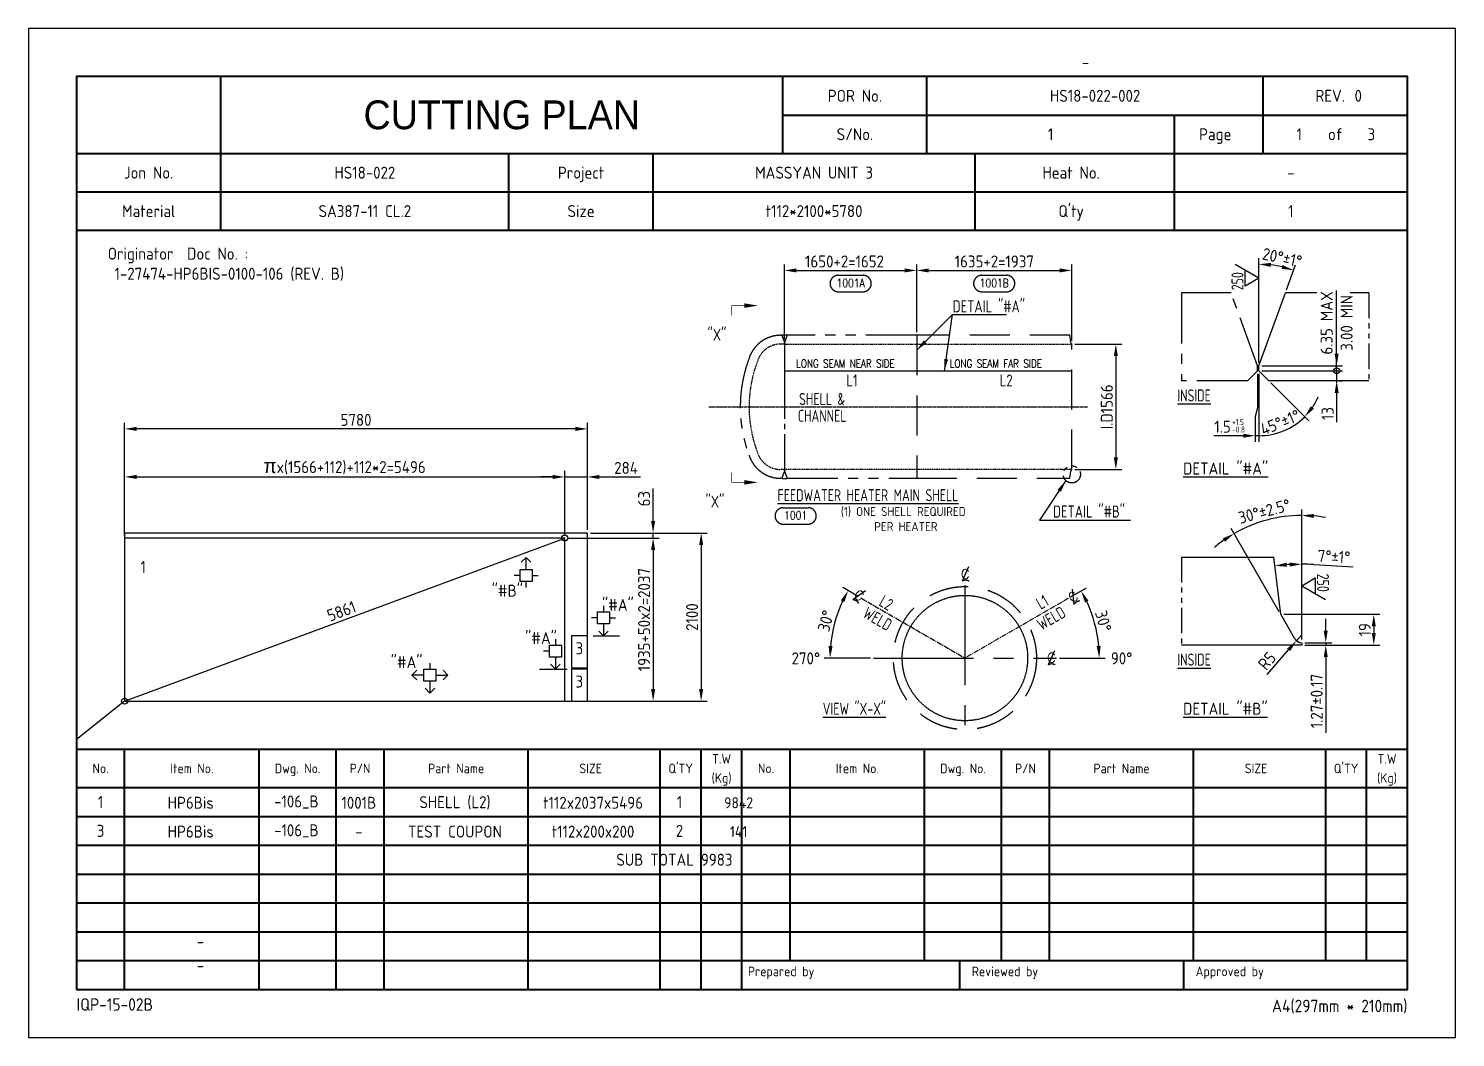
# Model space of a CAD drawing. Header units: millimetres. Extents: x -47360 to 661737, y -45870 to 354580.
# Drawn here: x 0 to 17820, y 20000 to 32600 of the extents above; entities that cross this region are included whole.
import ezdxf
from ezdxf.enums import TextEntityAlignment as Align

# ---------------------------------------------------------------- set-up
doc = ezdxf.new("R2010")
doc.units = ezdxf.units.MM
doc.header["$LTSCALE"] = 10
for name, pattern in [('CENTER', [2, 1.25, -0.25, 0.25, -0.25]), ('CONT', [1, 1, 0]), ('DASHED', [0.75, 0.5, -0.25]), ('PHANTOM', [63.5, 31.75, -6.35, 6.35, -6.35, 6.35, -6.35])]:
    doc.linetypes.add(name, pattern=pattern)
for name, color, linetype in [('01_1  112x5495.59247272367x2037', 7, 'Continuous'), ('03_4  112x400x200', 7, 'Continuous'), ('11', 2, 'Continuous'), ('12', 1, 'CENTER'), ('13', 4, 'PHANTOM'), ('14', 3, 'DASHED'), ('15', 7, 'Continuous'), ('GEN-ANN', 7, 'CONT'), ('GEN-TXT', 7, 'CONT'), ('N01_1  112x5780x2100', 3, 'Continuous'), ('T', 2, 'Continuous')]:
    doc.layers.add(name, color=color, linetype=linetype)
doc.layers.add('PAGE', color=9, linetype='Continuous', plot=False)
doc.layers.add('TITLE', color=15, linetype='Continuous', lineweight=40)
doc.styles.add('FRACTION', font='romans.shx', dxfattribs={"bigfont": 'FRACTION.shx'})
doc.styles.add('SIMPLEX', font='romans.shx', dxfattribs={"width": 0.8})
doc.styles.get("Standard").update_dxf_attribs({"font": 'isocp2.shx', "bigfont": 'whgtxt.shx'})
doc.dimstyles.new('ISO-25', dxfattribs={"dimscale": 60, "dimtxt": 2.5, "dimasz": 2.5, "dimexe": 1.25, "dimexo": 0.625, "dimtad": 1, "dimdec": 0, "dimdsep": 46, "dimtxsty": 'Standard', "dimcen": 2.5, "dimclrt": 2, "dimadec": 0, "dimazin": 0, "dimtfac": 1, "dimtdec": 0, "dimtmove": 0, "dimatfit": 3, "dimfxl": 1, "dimarcsym": 0})

# ---------------------------------------------------------------- blocks, each defined once
blk = doc.blocks.new('CP00')
at = {"layer": 'PAGE'}
blk.add_line((20, 70), (10, 62), dxfattribs=at)
blk.add_lwpolyline([(0, 0), (297, 0), (297, 210), (0, 210)], close=True, dxfattribs=at)
at = {"layer": 'TITLE'}
for p, q in [((40, 184), (40, 200)), ((157, 184), (157, 200)), ((10, 184), (287, 184)), ((10, 168), (287, 168)), ((10, 60), (287, 60)), ((148.5, 16), (287, 16))]:
    blk.add_line(p, q, dxfattribs=at)
at = {"layer": 'TITLE', "color": 8}
for p, q in [((187, 184), (187, 200)), ((257, 184), (257, 192)), ((40, 168), (40, 184)), ((130, 168), (130, 184)), ((238.5, 168), (238.5, 184)), ((10, 176), (287, 176)), ((20, 10), (20, 60)), ((48, 10), (48, 60)), ((64, 10), (64, 60)), ((74, 10), (74, 60)), ((104, 10), (104, 60)), ((131.5, 10), (131.5, 60)), ((140, 10), (140, 60)), ((158.5, 16), (158.5, 60)), ((186.5, 16), (186.5, 60)), ((202.5, 16), (202.5, 60)), ((212.5, 16), (212.5, 60)), ((242.5, 16), (242.5, 60)), ((270, 16), (270, 60)), ((278.5, 16), (278.5, 60)), ((10, 52), (287, 52)), ((10, 46), (287, 46)), ((10, 40), (287, 40)), ((10, 34), (287, 34)), ((10, 28), (287, 28)), ((10, 22), (287, 22)), ((10, 16), (148.5, 16)), ((193.8, 16), (193.8, 10)), ((240.4, 16), (240.4, 10))]:
    blk.add_line(p, q, dxfattribs=at)
at = {"layer": 'TITLE', "color": 9}
for p, q in [((257, 192), (257, 200)), ((157, 192), (287, 192)), ((238.5, 184), (238.5, 192)), ((100, 168), (100, 184)), ((197, 168), (197, 184)), ((148.5, 10), (148.5, 60))]:
    blk.add_line(p, q, dxfattribs=at)
at = {"layer": 'TITLE', "color": 15}
blk.add_lwpolyline([(10, 10), (287, 10), (287, 200), (10, 200)], close=True, dxfattribs=at)
at = {"layer": 'PAGE', "color": 2}
blk.add_attdef('ATT_NESTINGPLANNO', text='', height=2.5, dxfattribs=at).set_placement((220, 203), align=Align.MIDDLE_CENTER)
for tag, p in [('ATT_OWNERITEMNO', (35, 7.09)), ('ATT_PARTNAME', (35, 2.09))]:
    blk.add_attdef(tag, text='', height=2.5, dxfattribs=at).set_placement(p, align=Align.MIDDLE_LEFT)
at = {"layer": 'TITLE', "color": 2}
for s, height, p in [('POR No.', 2.5, (172, 196)), ('S/No.', 2.5, (172, 188)), ('Page', 2.5, (247, 188)), ('of', 2.5, (272, 188)), ('Jon No.', 2.5, (25, 180)), ('Project', 2.5, (115, 180)), ('Heat No.', 2.5, (217, 180)), ('-', 2.5, (262.75, 180)), ('Material', 2.5, (25, 172)), ('Size', 2.5, (115, 172)), ("Q'ty", 2.5, (217, 172)), ('No.', 2, (15, 56)), ('Item No.', 2, (34, 56)), ('Dwg. No.', 2, (56, 56)), ('P/N', 2, (69, 56)), ('Part Name', 2, (89, 56)), ('SIZE', 2, (117, 56)), ("Q'TY", 2, (135.75, 56)), ('T.W', 2, (144.25, 58)), ('No.', 2, (153.5, 56)), ('Item No.', 2, (172.5, 56)), ('Dwg. No.', 2, (194.5, 56)), ('P/N', 2, (207.5, 56)), ('Part Name', 2, (227.5, 56)), ('SIZE', 2, (255.5, 56)), ("Q'TY", 2, (274.25, 56)), ('T.W', 2, (282.75, 58)), ('(Kg)', 2, (144.25, 54)), ('(Kg)', 2, (282.75, 54))]:
    blk.add_text(s, height=height, dxfattribs=at).set_placement(p, align=Align.MIDDLE_CENTER)
blk.add_text('REV.', height=2.5, dxfattribs=at).set_placement((274, 196), align=Align.MIDDLE_RIGHT)
blk.add_text('0', height=2.5, dxfattribs=at).set_placement((276, 196), align=Align.MIDDLE_LEFT)
for s, height, p in [('Prepared by', 2, (149.73, 12.75)), ('Reviewed by', 2, (196.33, 12.75)), ('Approved by', 2, (242.93, 12.75)), ('IQP-15-02B', 2.594, (10, 5.57))]:
    blk.add_text(s, height=height, dxfattribs=at).set_placement(p)
blk.add_text('A4(297mm * 210mm)', height=2.5936, dxfattribs=at).set_placement((287, 5.26), align=Align.RIGHT)
at = {"layer": 'TITLE', "color": 3, "insert": (98.5, 192), "char_height": 6, "width": 59.896, "attachment_point": 5}
blk.add_mtext('{\\fHYHeadLine-Medium|b0|i0|c129|p18;CUTTING PLAN}', dxfattribs=at)
at = {"layer": 'TITLE', "color": 2}
for tag, height, p in [('ATT_PORNO', 2.5, (222, 196)), ('ATT_CUTTINGPLANNO', 2.5, (212.75, 188)), ('ATT_PAGENO', 2.5, (264.5, 188)), ('ATT_PAGESUBTOTAL', 2.5, (279.5, 188)), ('ATT_WONO', 2.5, (70, 180)), ('ATT_PROJECT', 2.5, (163.5, 180)), ('ATT_PORWEIGHT', 2, (278.5, 89)), ('ATT_NETWEIGHT', 2, (278.5, 83)), ('ATT_SAVEWEIGHT', 2, (278.5, 77)), ('ATT_SCRAPWEIGHT', 2, (278.5, 71)), ('ATT_CUTTING', 2, (278.5, 65))]:
    blk.add_attdef(tag, text='', height=height, dxfattribs=at).set_placement(p, align=Align.MIDDLE_CENTER)
at = {"layer": 'TITLE', "color": 3}
for tag, p in [('ATT_MATERIAL', (70, 172)), ('ATT_SIZE', (163.5, 172)), ('ATT_QTY', (262.75, 172))]:
    blk.add_attdef(tag, text='', height=2.5, dxfattribs=at).set_placement(p, align=Align.MIDDLE_CENTER)
blk = doc.blocks.new('_Small')
at = {"color": 0, "linetype": 'ByBlock', "lineweight": -2}
blk.add_circle((0, 0), 0.25, dxfattribs=at)
blk = doc.blocks.new('*D48')
at = {"color": 0, "lineweight": -2, "transparency": 16777216}
for p, q in [((16336, 28538), (16336, 28688)), ((15402, 28388), (16411, 28388)), ((16336, 28325), (16336, 28388)), ((15402, 28325), (16411, 28325)), ((16336, 28325), (16336, 28175))]:
    blk.add_line(p, q, dxfattribs=at)
at = {"color": 0, "transparency": 16777216}
blk.add_solid([(16311, 28538), (16361, 28538), (16336, 28388)], dxfattribs=at)
at = {"layer": 'Defpoints', "color": 0, "transparency": 16777216}
for p in [(15364, 28388), (16336, 28388), (15364, 28325)]:
    blk.add_point(p, dxfattribs=at)
at = {"color": 0, "lineweight": -2, "transparency": 16777216, "xscale": 150, "yscale": 150, "zscale": 150, "rotation": 90}
blk.add_blockref('_Small', (16336, 28325), dxfattribs=at)
blk = doc.blocks.new('*D49')
at = {"color": 0, "lineweight": -2, "transparency": 16777216}
for p, q in [((16336, 28325), (16336, 28475)), ((15402, 28325), (16411, 28325)), ((16336, 28325), (16336, 28200)), ((16366, 28200), (16411, 28200)), ((16336, 28050), (16336, 27684))]:
    blk.add_line(p, q, dxfattribs=at)
at = {"color": 0, "transparency": 16777216}
blk.add_solid([(16311, 28050), (16361, 28050), (16336, 28200)], dxfattribs=at)
at = {"layer": 'Defpoints', "color": 0, "transparency": 16777216}
for p in [(15364, 28325), (16329, 28200), (16336, 28200)]:
    blk.add_point(p, dxfattribs=at)
at = {"color": 2, "transparency": 16777216, "insert": (16224, 27792), "char_height": 150, "attachment_point": 5, "rotation": 90}
blk.add_mtext('13', dxfattribs=at)
blk = doc.blocks.new('_None')
blk = doc.blocks.new('*D51')
at = {"color": 0, "lineweight": -2, "transparency": 16777216}
for p, q in [((15364, 28426), (15364, 29732)), ((15709, 29335), (15824, 29651))]:
    blk.add_line(p, q, dxfattribs=at)
blk.add_arc((15364, 28388), 1269, 76.7786, 83.2214, dxfattribs=at)
at = {"color": 0, "transparency": 16777216}
for points in [[(15513, 29623), (15515, 29673), (15364, 29657)], [(15662, 29647), (15647, 29600), (15798, 29581)]]:
    blk.add_solid(points, dxfattribs=at)
at = {"layer": 'Defpoints', "color": 0, "transparency": 16777216}
for p in [(15512, 29649), (15696, 29300), (15364, 28388), (15364, 28388), (15364, 28325)]:
    blk.add_point(p, dxfattribs=at)
at = {"color": 2, "transparency": 16777216, "insert": (15656, 29739), "char_height": 150, "attachment_point": 5, "rotation": 347.8243}
blk.add_mtext('20°%%P1%%D', dxfattribs=at)
blk = doc.blocks.new('*D52')
at = {"color": 0, "lineweight": -2, "transparency": 16777216}
for p, q in [((16200, 25080), (16200, 25230)), ((15938, 24930), (16275, 24930)), ((15938, 24900), (16275, 24900)), ((16200, 24930), (16200, 24900)), ((16200, 24750), (16200, 23805))]:
    blk.add_line(p, q, dxfattribs=at)
at = {"color": 0, "transparency": 16777216}
for points in [[(16175, 25080), (16225, 25080), (16200, 24930)], [(16175, 24750), (16225, 24750), (16200, 24900)]]:
    blk.add_solid(points, dxfattribs=at)
at = {"layer": 'Defpoints', "color": 0, "transparency": 16777216}
for p in [(15900, 24930), (15900, 24900), (16200, 24900)]:
    blk.add_point(p, dxfattribs=at)
at = {"color": 2, "transparency": 16777216, "insert": (16087, 24202), "char_height": 150, "attachment_point": 5, "rotation": 90}
blk.add_mtext('1.27%%P0.17', dxfattribs=at)
blk = doc.blocks.new('*D53')
at = {"color": 0, "lineweight": -2, "transparency": 16777216}
for p, q in [((15675, 25285), (16875, 25285)), ((16800, 25135), (16800, 25050)), ((15938, 24900), (16875, 24900))]:
    blk.add_line(p, q, dxfattribs=at)
at = {"color": 0, "transparency": 16777216}
for points in [[(16775, 25135), (16825, 25135), (16800, 25285)], [(16775, 25050), (16825, 25050), (16800, 24900)]]:
    blk.add_solid(points, dxfattribs=at)
at = {"layer": 'Defpoints', "color": 0, "transparency": 16777216}
for p in [(15638, 25285), (15900, 24900), (16800, 24900)]:
    blk.add_point(p, dxfattribs=at)
at = {"color": 2, "transparency": 16777216, "insert": (16687, 25092), "char_height": 150, "attachment_point": 5, "rotation": 90}
blk.add_mtext('19', dxfattribs=at)
blk = doc.blocks.new('*D54')
at = {"color": 0, "lineweight": -2, "transparency": 16777216}
for p, q in [((15900, 24968), (15900, 25985)), ((16050, 25906), (16544, 25879))]:
    blk.add_line(p, q, dxfattribs=at)
for start, end in [(93.1105, 93.8895), (86.8895, 90)]:
    blk.add_arc((15900, 23147), 2763, start, end, dxfattribs=at)
at = {"color": 0, "transparency": 16777216}
for points in [[(15715, 25879), (15710, 25929), (15563, 25890)], [(15749, 25931), (15751, 25881), (15900, 25910)]]:
    blk.add_solid(points, dxfattribs=at)
at = {"layer": 'Defpoints', "color": 0, "transparency": 16777216}
for p in [(15550, 26000), (15675, 25901), (15638, 25285), (15900, 24930), (15900, 24900)]:
    blk.add_point(p, dxfattribs=at)
at = {"color": 2, "transparency": 16777216, "insert": (16303, 26005), "char_height": 150, "attachment_point": 5, "rotation": 356.8895}
blk.add_mtext('7°%%P1%%D', dxfattribs=at)
blk = doc.blocks.new('*D55')
at = {"color": 0, "lineweight": -2, "transparency": 16777216}
for p, q in [((15900, 24968), (15900, 26594)), ((15619, 25317), (15018, 26358))]:
    blk.add_line(p, q, dxfattribs=at)
for start, end in [(90, 120), (79.8224, 84.9112), (125.0888, 130.1776)]:
    blk.add_arc((15900, 24830), 1689, start, end, dxfattribs=at)
at = {"color": 0, "transparency": 16777216}
for points in [[(16049, 26488), (16051, 26538), (15900, 26519)], [(14915, 26233), (14942, 26191), (15055, 26293)]]:
    blk.add_solid(points, dxfattribs=at)
at = {"layer": 'Defpoints', "color": 0, "transparency": 16777216}
for p in [(15607, 26494), (15638, 25285), (15813, 24980), (15900, 24930), (15900, 24900)]:
    blk.add_point(p, dxfattribs=at)
at = {"color": 2, "transparency": 16777216, "insert": (15434, 26571), "char_height": 150, "attachment_point": 5, "rotation": 15}
blk.add_mtext('30°%%P2.5%%D', dxfattribs=at)
blk = doc.blocks.new('*D56')
at = {"color": 0, "lineweight": -2, "transparency": 16777216}
for p, q in [((15900, 25030), (15834, 24954)), ((15467, 24531), (15736, 24841))]:
    blk.add_line(p, q, dxfattribs=at)
at = {"color": 0, "transparency": 16777216}
blk.add_solid([(15717, 24858), (15755, 24825), (15834, 24954)], dxfattribs=at)
at = {"layer": 'Defpoints', "color": 0, "transparency": 16777216}
for p in [(15834, 24954), (15900, 25030)]:
    blk.add_point(p, dxfattribs=at)
at = {"color": 2, "transparency": 16777216, "insert": (15467, 24703), "char_height": 150, "attachment_point": 5, "rotation": 49.0598}
blk.add_mtext('R5', dxfattribs=at)
blk = doc.blocks.new('SECT')
at = {"const_width": 0.01}
for points in [[(0, 0.163), (0, 0)], [(0, 0), (0.128, 0)]]:
    blk.add_lwpolyline(points, dxfattribs=at)
blk.add_solid([(-0.03, 0.163), (0.03, 0.163), (0, 0.343)])
blk = doc.blocks.new('$PNBR')
at = {"layer": 'GEN-ANN', "color": 7, "linetype": 'CONT'}
for p, q in [((0.125, 0.125), (0.5, 0.125)), ((0.125, -0.125), (0.5, -0.125))]:
    blk.add_line(p, q, dxfattribs=at)
for centre, start, end in [((0.125, 0), 90, 270), ((0.5, 0), 270, 90)]:
    blk.add_arc(centre, 0.125, start, end, dxfattribs=at)
at = {"layer": 'GEN-ANN', "color": 7, "linetype": 'CONT', "style": 'FRACTION'}
blk.add_attdef('PNB', text='', height=0.0938, dxfattribs=at).set_placement((0.313, -0.046), align=Align.CENTER)
blk = doc.blocks.new('*D58')
at = {"color": 0, "lineweight": -2, "transparency": 16777216}
for p, q in [((9440, 28716), (9440, 29654)), ((11092, 28807), (11092, 29654)), ((9590, 29579), (10942, 29579))]:
    blk.add_line(p, q, dxfattribs=at)
at = {"color": 0, "transparency": 16777216}
for points in [[(9590, 29604), (9590, 29554), (9440, 29579)], [(10942, 29604), (10942, 29554), (11092, 29579)]]:
    blk.add_solid(points, dxfattribs=at)
at = {"layer": 'Defpoints', "color": 0, "transparency": 16777216}
for p in [(11092, 29579), (11092, 28769), (9440, 28678)]:
    blk.add_point(p, dxfattribs=at)
at = {"color": 2, "transparency": 16777216, "insert": (10190, 29691), "char_height": 150, "attachment_point": 5}
blk.add_mtext('1650+2=1652', dxfattribs=at)
blk = doc.blocks.new('*D59')
at = {"color": 0, "lineweight": -2, "transparency": 16777216}
for p, q in [((11092, 28807), (11092, 29654)), ((13029, 28698), (13029, 29654)), ((11242, 29579), (12879, 29579))]:
    blk.add_line(p, q, dxfattribs=at)
at = {"color": 0, "transparency": 16777216}
for points in [[(11242, 29604), (11242, 29554), (11092, 29579)], [(12879, 29604), (12879, 29554), (13029, 29579)]]:
    blk.add_solid(points, dxfattribs=at)
at = {"layer": 'Defpoints', "color": 0, "transparency": 16777216}
for p in [(13029, 29579), (11092, 28769), (13029, 28660)]:
    blk.add_point(p, dxfattribs=at)
at = {"color": 2, "transparency": 16777216, "insert": (12061, 29691), "char_height": 150, "attachment_point": 5}
blk.add_mtext('1635+2=1937', dxfattribs=at)
blk = doc.blocks.new('*D60')
at = {"color": 0, "lineweight": -2, "transparency": 16777216}
for p, q in [((13067, 28659), (13654, 28659)), ((13579, 28509), (13579, 27243)), ((13067, 27093), (13654, 27093))]:
    blk.add_line(p, q, dxfattribs=at)
at = {"color": 0, "transparency": 16777216}
for points in [[(13554, 28509), (13604, 28509), (13579, 28659)], [(13554, 27243), (13604, 27243), (13579, 27093)]]:
    blk.add_solid(points, dxfattribs=at)
at = {"layer": 'Defpoints', "color": 0, "transparency": 16777216}
for p in [(13029, 28659), (13029, 27093), (13579, 27093)]:
    blk.add_point(p, dxfattribs=at)
at = {"color": 2, "transparency": 16777216, "insert": (13466, 27876), "char_height": 150, "attachment_point": 5, "rotation": 90}
blk.add_mtext('I.D1566', dxfattribs=at)
blk = doc.blocks.new('*D61')
at = {"color": 0, "lineweight": -2, "transparency": 16777216}
for p, q in [((1200, 26274), (1200, 27075)), ((1350, 27000), (6546, 27000)), ((6696, 26274), (6696, 27075))]:
    blk.add_line(p, q, dxfattribs=at)
at = {"color": 0, "transparency": 16777216}
for points in [[(1350, 27025), (1350, 26975), (1200, 27000)], [(6546, 27025), (6546, 26975), (6696, 27000)]]:
    blk.add_solid(points, dxfattribs=at)
at = {"layer": 'Defpoints', "color": 0, "transparency": 16777216}
for p in [(6696, 27000), (1200, 26237), (6696, 26237)]:
    blk.add_point(p, dxfattribs=at)
at = {"color": 2, "transparency": 16777216, "insert": (3948, 27131), "char_height": 150, "attachment_point": 5}
blk.add_mtext('{\\fGulim|b0|i0|c129|p50;\\H1.2x;π}x(1566+112)+112*2=5496', dxfattribs=at)
blk = doc.blocks.new('*D62')
at = {"color": 0, "lineweight": -2, "transparency": 16777216}
for p, q in [((6546, 27000), (6396, 27000)), ((6696, 26274), (6696, 27075)), ((6696, 27000), (6980, 27000)), ((6980, 26338), (6980, 27075)), ((7130, 27000), (7644, 27000))]:
    blk.add_line(p, q, dxfattribs=at)
at = {"color": 0, "transparency": 16777216}
for points in [[(6546, 27025), (6546, 26975), (6696, 27000)], [(7130, 27025), (7130, 26975), (6980, 27000)]]:
    blk.add_solid(points, dxfattribs=at)
at = {"layer": 'Defpoints', "color": 0, "transparency": 16777216}
for p in [(6980, 27000), (6696, 26237), (6980, 26300)]:
    blk.add_point(p, dxfattribs=at)
at = {"color": 2, "transparency": 16777216, "insert": (7462, 27113), "char_height": 150, "attachment_point": 5}
blk.add_mtext('284', dxfattribs=at)
blk = doc.blocks.new('*D63')
at = {"color": 0, "lineweight": -2, "transparency": 16777216}
for p, q in [((1200, 26337.5), (1200, 27675)), ((6980, 26337.5), (6980, 27675)), ((6830, 27600), (1350, 27600))]:
    blk.add_line(p, q, dxfattribs=at)
at = {"color": 0, "transparency": 16777216}
for points in [[(1350, 27625), (1350, 27575), (1200, 27600)], [(6830, 27625), (6830, 27575), (6980, 27600)]]:
    blk.add_solid(points, dxfattribs=at)
at = {"layer": 'Defpoints', "color": 0, "transparency": 16777216}
for p in [(1200, 27600), (1200, 26300), (6980, 26300)]:
    blk.add_point(p, dxfattribs=at)
at = {"color": 2, "transparency": 16777216, "insert": (4090, 27712.5), "char_height": 150, "attachment_point": 5}
blk.add_mtext('5780', dxfattribs=at)
blk = doc.blocks.new('*D64')
at = {"color": 0, "lineweight": -2, "transparency": 16777216}
for p, q in [((6733, 26237), (7875, 26237)), ((7800, 26087), (7800, 24350)), ((6733, 24200), (7875, 24200))]:
    blk.add_line(p, q, dxfattribs=at)
at = {"color": 0, "transparency": 16777216}
for points in [[(7775, 26087), (7825, 26087), (7800, 26237)], [(7775, 24350), (7825, 24350), (7800, 24200)]]:
    blk.add_solid(points, dxfattribs=at)
at = {"layer": 'Defpoints', "color": 0, "transparency": 16777216}
for p in [(6696, 26237), (6696, 24200), (7800, 24200)]:
    blk.add_point(p, dxfattribs=at)
at = {"color": 2, "transparency": 16777216, "insert": (7687, 25218), "char_height": 150, "attachment_point": 5, "rotation": 90}
blk.add_mtext('1935+50x2=2037', dxfattribs=at)
blk = doc.blocks.new('*D65')
at = {"color": 0, "lineweight": -2, "transparency": 16777216}
for p, q in [((7800, 26450), (7800, 26855)), ((6733, 26237), (7875, 26237)), ((7018, 26300), (7875, 26300)), ((7800, 26237), (7800, 26300)), ((7800, 26087), (7800, 25937))]:
    blk.add_line(p, q, dxfattribs=at)
at = {"color": 0, "transparency": 16777216}
for points in [[(7775, 26450), (7825, 26450), (7800, 26300)], [(7775, 26087), (7825, 26087), (7800, 26237)]]:
    blk.add_solid(points, dxfattribs=at)
at = {"layer": 'Defpoints', "color": 0, "transparency": 16777216}
for p in [(6696, 26237), (6980, 26300), (7800, 26300)]:
    blk.add_point(p, dxfattribs=at)
at = {"color": 2, "transparency": 16777216, "insert": (7687, 26728), "char_height": 150, "attachment_point": 5, "rotation": 90}
blk.add_mtext('63', dxfattribs=at)
blk = doc.blocks.new('*D66')
at = {"color": 0, "lineweight": -2, "transparency": 16777216}
for p, q in [((7018, 26300), (8475, 26300)), ((8400, 26150), (8400, 24350)), ((7018, 24200), (8475, 24200))]:
    blk.add_line(p, q, dxfattribs=at)
at = {"color": 0, "transparency": 16777216}
for points in [[(8375, 26150), (8425, 26150), (8400, 26300)], [(8375, 24350), (8425, 24350), (8400, 24200)]]:
    blk.add_solid(points, dxfattribs=at)
at = {"layer": 'Defpoints', "color": 0, "transparency": 16777216}
for p in [(6980, 26300), (6980, 24200), (8400, 24200)]:
    blk.add_point(p, dxfattribs=at)
at = {"color": 2, "transparency": 16777216, "insert": (8287, 25250), "char_height": 150, "attachment_point": 5, "rotation": 90}
blk.add_mtext('2100', dxfattribs=at)
blk = doc.blocks.new('*D67')
at = {"color": 0, "lineweight": -2, "transparency": 16777216}
blk.add_line((1200, 24200), (6696, 26237), dxfattribs=at)
at = {"layer": 'Defpoints', "color": 0, "transparency": 16777216}
for p in [(6696, 26237), (6696, 26237), (1200, 24200)]:
    blk.add_point(p, dxfattribs=at)
at = {"color": 0, "lineweight": -2, "transparency": 16777216, "xscale": 150, "yscale": 150, "zscale": 150}
for p, rotation in [((6696, 26237), 20.3377621138061), ((1200, 24200), 200.3377621138061)]:
    blk.add_blockref('_Small', p, dxfattribs=dict(at, rotation=rotation))
at = {"color": 2, "transparency": 16777216, "insert": (3909, 25324), "char_height": 150, "attachment_point": 5, "rotation": 20.3378}
blk.add_mtext('5861', dxfattribs=at)
blk = doc.blocks.new('$CL')
at = {"layer": 'GEN-TXT', "color": 2, "linetype": 'CONT'}
blk.add_line((0.031, 0.069), (-0.031, -0.069), dxfattribs=at)
blk.add_arc((0.003, -0.131), 0.0703, 61.7604, 118.2396, dxfattribs=at)
at = {"layer": 'GEN-TXT', "color": 2, "linetype": 'CONT', "style": 'FRACTION'}
blk.add_text('C', height=0.0938, dxfattribs=at).set_placement((0, 0), align=Align.MIDDLE)
blk = doc.blocks.new('*D69')
at = {"color": 0, "lineweight": -2, "transparency": 16777216}
for p, q in [((10361, 25508), (10170, 25618)), ((10514, 24738), (9935, 24738))]:
    blk.add_line(p, q, dxfattribs=at)
blk.add_arc((11694, 24738), 1685, 155.1037, 174.8963, dxfattribs=at)
at = {"color": 0, "transparency": 16777216}
for points in [[(10144, 25459), (10188, 25436), (10235, 25580)], [(10041, 24887), (9991, 24889), (10010, 24738)]]:
    blk.add_solid(points, dxfattribs=at)
at = {"layer": 'Defpoints', "color": 0, "transparency": 16777216}
for p in [(10394, 25489), (10111, 25314), (10551, 24738), (11694, 24738), (12837, 24738)]:
    blk.add_point(p, dxfattribs=at)
at = {"color": 2, "transparency": 16777216, "insert": (9958, 25203), "char_height": 150, "attachment_point": 5, "rotation": 75}
blk.add_mtext('30°', dxfattribs=at)
blk = doc.blocks.new('*D70')
at = {"color": 0, "lineweight": -2, "transparency": 16777216}
for p, q in [((13018, 25502), (13211, 25614)), ((12875, 24738), (13446, 24738))]:
    blk.add_line(p, q, dxfattribs=at)
blk.add_arc((11694, 24738), 1677, 5.1279, 24.8721, dxfattribs=at)
at = {"color": 0, "transparency": 16777216}
for points in [[(13193, 25432), (13237, 25455), (13146, 25576)], [(13389, 24889), (13339, 24887), (13371, 24738)]]:
    blk.add_solid(points, dxfattribs=at)
at = {"layer": 'Defpoints', "color": 0, "transparency": 16777216}
for p in [(12985, 25484), (13345, 25029), (10551, 24738), (11694, 24738), (12837, 24738)]:
    blk.add_point(p, dxfattribs=at)
at = {"color": 2, "transparency": 16777216, "insert": (13422, 25201), "char_height": 150, "attachment_point": 5, "rotation": 285}
blk.add_mtext('30°', dxfattribs=at)

msp = doc.modelspace()

# ---------------------------------------------------------------- linework, layer by layer
for p, q in [((16336.07, 28688.5), (16336.07, 29328.75)), ((15349.26, 28287.5), (15349.26, 27863.58)), ((15364.26, 28287.5), (15364.26, 27439.66)), ((15515.78, 28173.48), (15990.29, 27698.97)), ((15349.26, 27863.58), (15319.26, 27756.58)), ((15319.26, 27756.58), (15319.26, 27439.66)), ((15169.26, 27514.66), (14803.05, 27514.66)), ((15364.26, 27514.66), (15319.26, 27514.66)), ((7050.47, 25015), (7380.23, 25015)), ((6379.77, 24600), (6725.05, 24600))]:
    msp.add_line(p, q)
for start, end in [(325.621043, 336.242086), (270, 315)]:
    msp.add_arc((15364.26, 28325), 810.34, start, end)
for points in [[(16052.29, 27851.46), (16013.82, 27883.39), (15937.26, 27752)], [(15169.26, 27539.66), (15169.26, 27489.66), (15319.26, 27514.66)]]:
    msp.add_solid(points)
at = {"layer": '01_1  112x5495.59247272367x2037'}
msp.add_lwpolyline([(6695.59, 24200), (6695.59, 26237), (1200, 26237), (1200, 24200)], close=True, dxfattribs=at)
at = {"layer": '03_4  112x400x200'}
for points in [[(6980, 25015), (6780, 25015), (6780, 24615), (6980, 24615)], [(6980, 24600), (6780, 24600), (6780, 24200), (6980, 24200)]]:
    msp.add_lwpolyline(points, close=True, dxfattribs=at)
at = {"layer": '11', "color": 3}
for p, q in [((15364.26, 28388.5), (15696.02, 29300)), ((16087.59, 29300), (15696.02, 29300)), ((16736.87, 29300), (16505.33, 29300)), ((15364.26, 28325), (15364.26, 28388.5)), ((15489.26, 28200), (15364.26, 28325)), ((16736.87, 28200), (15489.26, 28200)), ((14400, 26000), (15549.7, 26000)), ((15637.54, 25284.6), (15549.7, 26000)), ((15813.4, 24980), (15637.54, 25284.6)), ((15900, 24900), (14400, 24900)), ((15900, 24930), (15900, 24900)), ((15900, 24930), (15900, 24900)), ((15900, 24930), (15900, 24900))]:
    msp.add_line(p, q, dxfattribs=at)
msp.add_arc((15900, 25030), 100, 210, 270, dxfattribs=at)
at = {"layer": '12', "linetype": 'CENTER', "ltscale": 2}
msp.add_line((8497.02, 27876.06), (13223.26, 27876.06), dxfattribs=at)
at = {"layer": '12', "ltscale": 5}
for p in [(10393.52, 25489.06), (12985.35, 25483.51)]:
    msp.add_line(p, (11694.24, 24738.09), dxfattribs=at)
at = {"layer": '12', "linetype": 'CENTER', "ltscale": 100}
for p, q in [((11694.24, 25649.36), (11694.24, 23826.83)), ((10551.11, 24738.09), (12837.37, 24738.09))]:
    msp.add_line(p, q, dxfattribs=at)
at = {"layer": '13', "ltscale": 2}
for p, q in [((15017.5, 29300), (14400, 29300)), ((14400, 29300), (14400, 28200)), ((15349.26, 28388.5), (15017.5, 29300)), ((11092.19, 28769.06), (9473.21, 28769.06)), ((15224.26, 28200), (14400, 28200)), ((15224.26, 28200), (15349.26, 28325)), ((9473.21, 26983.06), (11092.19, 26983.06))]:
    msp.add_line(p, q, dxfattribs=at)
at = {"layer": '13'}
for p, q in [((16736.87, 29300), (16736.87, 28200)), ((9473.21, 28769.06), (9440.09, 28678.06)), ((15349.26, 28325), (15349.26, 28388.5)), ((9440.09, 27074.06), (9473.21, 26983.06)), ((14400, 26000), (14400, 24900))]:
    msp.add_line(p, q, dxfattribs=at)
at = {"layer": '13', "ltscale": 3}
msp.add_line((9440.09, 28678.06), (9440.09, 27074.06), dxfattribs=at)
at = {"layer": '13'}
msp.add_lwpolyline([(9390.09, 28769.06), (9406.97, 28769.06), (9440.09, 28678.06), (9440.09, 27074.06), (9406.97, 26983.06), (9390.09, 26983.06)], dxfattribs=at)
msp.add_circle((13029.3, 27031.79), 107.08, dxfattribs=at)
at = {"layer": '13', "ltscale": 2}
for centre, radius, start, end in [((9392.73, 28355.45), 413.61, 90.36608, 162.394368), ((10605.99, 27876.06), 1717.4, 159.391225, 200.608775), ((9392.73, 27396.66), 413.61, 197.605632, 269.63392)]:
    msp.add_arc(centre, radius, start, end, dxfattribs=at)
at = {"layer": '13'}
for centre, start, end in [((9440.09, 28562.69), 80.882154, 99.117846), ((9440.09, 27189.43), 260.882154, 279.117846)]:
    msp.add_arc(centre, 209.01, start, end, dxfattribs=at)
at = {"layer": '14', "ltscale": 100}
for p, q in [((13005, 28769.06), (11092.19, 28769.06)), ((11092.19, 28769.06), (11092.19, 26983.06)), ((13016.17, 28678.06), (13005, 28769.06)), ((13024.97, 28662.83), (13016.17, 28678.06)), ((13029.3, 27093.06), (13029.3, 28659.06)), ((13024.97, 27089.29), (13016.17, 27074.06)), ((11092.19, 26983.06), (13005, 26983.06)), ((13005, 26983.06), (13016.17, 27074.06))]:
    msp.add_line(p, q, dxfattribs=at)
at = {"layer": '14', "color": 6}
msp.add_line((9453.09, 28659.06), (9440.09, 28672.06), dxfattribs=at)
at = {"layer": '14', "color": 6, "ltscale": 3}
msp.add_line((9453.09, 28659.06), (13029.3, 28659.06), dxfattribs=at)
at = {"layer": '14', "color": 6, "linetype": 'ByBlock'}
msp.add_line((11092.19, 28322.56), (9440.09, 28322.56), dxfattribs=at)
at = {"layer": '14', "linetype": 'DASHED'}
msp.add_line((13029.3, 28322.56), (11092.19, 28322.56), dxfattribs=at)
at = {"layer": '14', "color": 6}
for points in [[(9440.09, 28672.06), (9427.09, 28659.06), (9390.09, 28659.06)], [(9440.09, 27080.06), (9427.09, 27093.06), (9390.09, 27093.06)]]:
    msp.add_lwpolyline(points, dxfattribs=at)
at = {"layer": '14', "ltscale": 100}
for points in [[(13029.3, 28660.33), (13029.3, 28659.06), (13029.3, 28659.06), (13029.3, 28659.06)], [(13029.3, 27091.79), (13029.3, 27093.06), (13029.3, 27093.06), (13029.3, 27093.06)]]:
    msp.add_lwpolyline(points, dxfattribs=at)
at = {"layer": '14', "color": 6, "ltscale": 3}
msp.add_lwpolyline([(13029.3, 27093.06), (9453.09, 27093.06), (9440.09, 27080.06)], dxfattribs=at)
at = {"layer": '14', "ltscale": 100}
msp.add_circle((11694.24, 24738.09), 893, dxfattribs=at)
at = {"layer": '14', "color": 6}
msp.add_circle((11694.24, 24738.09), 783, dxfattribs=at)
at = {"layer": '14', "color": 6, "ltscale": 3}
for centre, radius, start, end in [((9392.74, 28355.45), 303.62, 90.5, 153.973975), ((10605.99, 27876.06), 1607.4, 157.596868, 202.403132), ((9392.74, 27396.67), 303.62, 206.026025, 269.5)]:
    msp.add_arc(centre, radius, start, end, dxfattribs=at)
at = {"layer": '14', "ltscale": 100}
for centre, start, end in [((13029.3, 28665.33), 210, 270), ((13029.3, 27086.79), 90, 150)]:
    msp.add_arc(centre, 5, start, end, dxfattribs=at)
at = {"layer": '15'}
for p, q in [((15364.26, 29481.37), (15069.07, 29651.8)), ((15195.46, 29383.91), (15195.46, 29578.83)), ((15364.26, 29481.37), (15195.46, 29383.91)), ((11540.81, 29029.97), (12214.08, 29029.97)), ((12627.36, 26460.61), (13763.25, 26460.61)), ((15900, 25641.79), (16068.8, 25739.24)), ((16068.8, 25739.24), (16068.8, 25544.33)), ((15900, 25641.79), (16195.2, 25471.35))]:
    msp.add_line(p, q, dxfattribs=at)
at = {"layer": 'N01_1  112x5780x2100'}
msp.add_lwpolyline([(6980, 24200), (6980, 26300), (1200, 26300), (1200, 24200)], close=True, dxfattribs=at)
at = {"layer": 'T'}
for p, q in [((6212.8, 25845.46), (6212.8, 25995.46)), ((6137.8, 25770.46), (6062.8, 25770.46)), ((6212.8, 25620.46), (6212.8, 25695.46)), ((6287.8, 25770.46), (6362.8, 25770.46)), ((7180.12, 25390), (7180.12, 25315)), ((7105.12, 25240), (7030.12, 25240)), ((7180.12, 25165), (7180.12, 25015)), ((7255.12, 25240), (7330.12, 25240)), ((6579.88, 24975), (6579.88, 24900)), ((6504.88, 24825), (6429.88, 24825)), ((5012.8, 24675.33), (5012.8, 24600.33)), ((6579.88, 24750), (6579.88, 24600)), ((4937.8, 24525.33), (4787.8, 24525.33)), ((5012.8, 24450.33), (5012.8, 24300.33)), ((5087.8, 24525.33), (5237.8, 24525.33))]:
    msp.add_line(p, q, dxfattribs=at)
for points in [[(6137.8, 25845.46), (6287.8, 25845.46), (6287.8, 25695.46), (6137.8, 25695.46)], [(7105.12, 25315), (7255.12, 25315), (7255.12, 25165), (7105.12, 25165)], [(6504.88, 24900), (6654.88, 24900), (6654.88, 24750), (6504.88, 24750)], [(4937.8, 24600.33), (5087.8, 24600.33), (5087.8, 24450.33), (4937.8, 24450.33)]]:
    msp.add_lwpolyline(points, close=True, dxfattribs=at)
for points in [[(6152.8, 25935.46), (6212.8, 25995.46), (6272.8, 25935.46)], [(7120.12, 25075), (7180.12, 25015), (7240.12, 25075)], [(6519.88, 24660), (6579.88, 24600), (6639.88, 24660)], [(4847.8, 24585.33), (4787.8, 24525.33), (4847.8, 24465.33)], [(5177.8, 24585.33), (5237.8, 24525.33), (5177.8, 24465.33)], [(4952.8, 24360.33), (5012.8, 24300.33), (5072.8, 24360.33)]]:
    msp.add_lwpolyline(points, dxfattribs=at)

# ---------------------------------------------------------------- block references
ref = msp.add_blockref('CP00', (0, 20000), dxfattribs=dict(xscale=60, yscale=60, zscale=60))
ref.add_attrib('ATT_WONO', 'HS18-022', dxfattribs={"layer": 'TITLE', "color": 2, "height": 150}).set_placement((4200, 30800), align=Align.MIDDLE_CENTER)
ref.add_attrib('ATT_PROJECT', 'MASSYAN UNIT 3', dxfattribs={"layer": 'TITLE', "color": 2, "height": 150}).set_placement((9810, 30800), align=Align.MIDDLE_CENTER)
ref.add_attrib('ATT_PORNO', 'HS18-022-002', dxfattribs={"layer": 'TITLE', "color": 2, "height": 150}).set_placement((13320, 31760), align=Align.MIDDLE_CENTER)
ref.add_attrib('ATT_OWNERITEMNO', '-', dxfattribs={"layer": 'PAGE', "color": 2, "height": 150}).set_placement((2100, 21200), align=Align.MIDDLE_LEFT)
ref.add_attrib('ATT_PARTNAME', '-', dxfattribs={"layer": 'PAGE', "color": 2, "height": 150}).set_placement((2100, 20900), align=Align.MIDDLE_LEFT)
ref.add_attrib('ATT_MATERIAL', 'SA387-11 CL.2', dxfattribs={"layer": 'TITLE', "color": 3, "height": 150}).set_placement((4200, 30320), align=Align.MIDDLE_CENTER)
ref.add_attrib('ATT_SIZE', 't112*2100*5780', dxfattribs={"layer": 'TITLE', "color": 3, "height": 150}).set_placement((9810, 30320), align=Align.MIDDLE_CENTER)
ref.add_attrib('ATT_QTY', '1', dxfattribs={"layer": 'TITLE', "color": 3, "height": 150}).set_placement((15765, 30320), align=Align.MIDDLE_CENTER)
ref.add_attrib('ATT_NESTINGPLANNO', '-', dxfattribs={"layer": 'PAGE', "color": 2, "height": 150}).set_placement((13200, 32180), align=Align.MIDDLE_CENTER)
ref.add_attrib('ATT_CUTTINGPLANNO', '1', dxfattribs={"layer": 'TITLE', "color": 2, "height": 150}).set_placement((12765, 31280), align=Align.MIDDLE_CENTER)
ref.add_attrib('ATT_PAGENO', '1', dxfattribs={"layer": 'TITLE', "color": 2, "height": 150}).set_placement((15870, 31280), align=Align.MIDDLE_CENTER)
ref.add_attrib('ATT_PAGESUBTOTAL', '3', dxfattribs={"layer": 'TITLE', "color": 2, "height": 150}).set_placement((16770, 31280), align=Align.MIDDLE_CENTER)
at = {"color": 2, "xscale": 1280, "yscale": 1280, "zscale": 1280}
msp.add_blockref('$CL', (11698.48, 25788.01), dxfattribs=at)
at = {"layer": '15'}
ref = msp.add_blockref('$PNBR', (10009.89, 29415.73), dxfattribs=dict(at, xscale=823.1963533715145, yscale=823.196353371512, zscale=823.196353371513))
ref.add_attrib('PNB', '1001A', dxfattribs={"layer": '11', "height": 105, "style": 'FRACTION', "width": 0.8}).set_placement((10267.14, 29370.12), align=Align.CENTER)
ref = msp.add_blockref('$PNBR', (11802.49, 29415.73), dxfattribs=dict(at, xscale=823.1963533715145, yscale=823.196353371512, zscale=823.196353371513))
ref.add_attrib('PNB', '1001B', dxfattribs={"layer": '11', "height": 105, "style": 'FRACTION', "width": 0.8}).set_placement((12059.74, 29370.12), align=Align.CENTER)
for name, p, xscale, yscale, zscale, rotation in [('SECT', (8780.96, 29139.55, 70960545.69), 960, 960, 960, 270), ('SECT', (8780.96, 26932.3, 70960545.69), -960, 960, 959.9999999999997, 270), ('$CL', (10372.23, 25521.62), 1280, 1280, 1280, 329.9999999999998), ('$CL', (13044.3, 25504.07), 1279.999999999999, 1279.999999999999, 1279.999999999999, 29.99999999999999)]:
    msp.add_blockref(name, p, dxfattribs=dict(at, xscale=xscale, yscale=yscale, zscale=zscale, rotation=rotation))
ref = msp.add_blockref('$PNBR', (9322.91, 26513.35), dxfattribs=dict(at, xscale=823.1963533715145, yscale=823.196353371512, zscale=823.196353371513))
ref.add_attrib('PNB', '1001', dxfattribs={"layer": '11', "height": 105, "style": 'FRACTION', "width": 0.8}).set_placement((9580.16, 26467.73), align=Align.CENTER)
at = {"layer": '15', "xscale": 1279.999999999999, "yscale": 1279.999999999999, "zscale": 1279.999999999999}
msp.add_blockref('$CL', (12773.94, 24742.05), dxfattribs=at)

# ---------------------------------------------------------------- texts
at = {"color": 2, "width": 0.8}
for rotation, p in [(90, (15172.88, 29332)), (270, (16091.38, 25791.15))]:
    msp.add_text('250', height=150, rotation=rotation, dxfattribs=at).set_placement(p)
at = {"color": 2}
for s, height, width, p in [('DETAIL "#A"', 150, 0.85, (11541.14, 29055.54)), ('"X"', 150, 0.85, (8479.93, 28700.9, 70960545.69)), ('L1', 150, 0.85, (10213.36, 28129.93, 70960545.69)), ('+1.5', 75, 0.8, (15030.4, 27648.21)), ('-0.8', 75, 0.8, (15030.4, 27554.94)), ('"X"', 150, 0.85, (8454.97, 26617.94, 70960545.69)), ('%%UFEEDWATER HEATER MAIN SHELL', 150, 0.8, (9353.91, 26697.52, 70960545.69)), ('DETAIL "#B"', 150, 0.85, (12794.7, 26493.09)), ('%%UVIEW "X-X"', 150, 0.8, (9918, 24030, 70960545.69))]:
    msp.add_text(s, height=height, dxfattribs=dict(at, width=width)).set_placement(p)
at = {"color": 3, "width": 0.85}
msp.add_text('L2', height=150, dxfattribs=at).set_placement((12129.18, 28129.93, 70960545.69))
at = {"color": 2, "width": 0.8}
for s, p in [('SHELL &', (9911.05, 27972.93)), ('%%UINSIDE', (14555.72, 28018.24)), ('CHANNEL', (9911.05, 27763.23)), ('%%UINSIDE', (14555.72, 24718.24))]:
    msp.add_text(s, height=150, dxfattribs=at).set_placement(p, align=Align.MIDDLE_CENTER)
at = {"color": 2}
for s, p in [('%%UDETAIL "#A"', (14418, 27030)), ('%%UDETAIL "#B"', (14418, 24030))]:
    msp.add_text(s, height=150, dxfattribs=at).set_placement(p)
at = {"color": 2, "width": 0.8}
for s, rotation, p in [('L2', 330, (10711.43, 25426.63)), ('L1', 30, (12660.57, 25437.33)), ('WELD', 330, (10603.56, 25227.87)), ('WELD', 30, (12771.81, 25235.2))]:
    msp.add_text(s, height=150, rotation=rotation, dxfattribs=at).set_placement(p, align=Align.MIDDLE_CENTER)
at = {"color": 2, "char_height": 150, "attachment_point": 5}
for s, insert, rotation in [('6.35 MAX\\P3.00 MIN', (16336.07, 28924.13), 90), ('45°%%P1%%D', (15631.32, 27680.28), 22.5)]:
    msp.add_mtext(s, dxfattribs=dict(at, insert=insert, rotation=rotation))
at = {"color": 2, "attachment_point": 5}
for s, insert, char_height in [('1.5', (14911.16, 27627.16), 150), ('(1) ONE SHELL REQUIRED\\P PER HEATER', (10924.11, 26474.18), 112.5), ('270%%D', (9707.55, 24734.51), 150), ('90%%D', (13650.61, 24734.51), 150)]:
    msp.add_mtext(s, dxfattribs=dict(at, insert=insert, char_height=char_height))
at = {"layer": '11', "style": 'SIMPLEX', "width": 0.8}
for s, p in [('LONG SEAM NEAR SIDE', (9586.92, 28365.97, 70960545.69)), ('LONG SEAM FAR SIDE', (11504.74, 28365.97, 70960545.69))]:
    msp.add_text(s, height=100, dxfattribs=at).set_placement(p)
at = {"layer": 'T'}
for s, p in [('"#B"', (5979.29, 25579.33)), ('"#A"', (7360.19, 25402)), ('"#A"', (6399.81, 24987)), ('"#A"', (4721.73, 24687.33))]:
    msp.add_text(s, height=150, dxfattribs=at).set_placement(p, align=Align.MIDDLE_CENTER)
at = {"layer": 'T', "insert": (988.75, 29863.33), "char_height": 150, "width": 3304.3281, "attachment_point": 1}
msp.add_mtext('Originator  Doc No. : \\P 1-27474-HP6BIS-0100-106 (REV. B)', dxfattribs=at)
at = {"layer": 'T', "color": 2, "char_height": 150, "attachment_point": 5}
for s, insert in [('1', (1431.36, 25874.98)), ('3', (6879.04, 24859.6)), ('3', (6879.04, 24444.6)), ('1', (900, 22940)), ('HP6Bis', (2025, 22931)), ('-106_B', (3345, 22940)), ('1001B', (4125, 22931)), ('SHELL (L2)', (5325, 22931)), ('t112x2037x5496', (7050, 22931)), ('1', (8130, 22940)), ('{\\H0.91667x;\\C256;9842}', (8868.04, 22931)), ('3', (900, 22580)), ('HP6Bis', (2025, 22571)), ('-106_B', (3345, 22580)), ('TEST COUPON', (5325, 22571)), ('t112x200x200', (7050, 22571)), ('2', (8130, 22580)), ('{\\H0.91667x;\\C256;141}', (8868.04, 22571)), ('-', (4125, 22571))]:
    msp.add_mtext(s, dxfattribs=dict(at, insert=insert))
at = {"layer": 'T', "color": 3, "insert": (8066.15, 22220), "char_height": 150, "attachment_point": 5}
msp.add_mtext('SUB TOTAL 9983', dxfattribs=at)

# ---------------------------------------------------------------- dimensions: what is measured, and where the dimension line sits
dim = msp.add_linear_dim(base=(11092.19, 29578.63), p1=(9440.09, 28678.06), p2=(11092.19, 28769.06), text='1650+2=<>', dimstyle='ISO-25')
dim.commit()
dim.dimension.update_dxf_attribs({"geometry": '*D58', "text_midpoint": (10190.09, 29578.63), "dimtype": 160})
for base, p1, p2, text, picture, middle in [((13029.3, 29578.63), (11092.19, 28769.06), (13029.3, 28660.33), '1635+2=<>', '*D59', (12060.74, 29691.15)), ((6695.59, 27000), (1200, 26237), (6695.59, 26237), '{\\fGulim|b0|i0|c129|p50;\\H1.2x;π}x(1566+112)+112*2=<>', '*D61', (3947.8, 27131.25))]:
    dim = msp.add_linear_dim(base=base, p1=p1, p2=p2, text=text, dimstyle='ISO-25')
    dim.commit()
    dim.dimension.update_dxf_attribs({"geometry": picture, "text_midpoint": middle})
dim = msp.add_angular_dim_2l(base=(15511.54, 29648.52), line1=((15364.26, 28388.5), (15696.02, 29300)), line2=((15364.26, 28325), (15364.26, 28388.5)), text='<>%%P1%%D', dimstyle='ISO-25')
dim.commit()
dim.dimension.update_dxf_attribs({"geometry": '*D51', "text_midpoint": (15631.82, 29628.57), "dimtype": 162})
for base, p1, p2, text, picture, middle in [((13579.2, 27093.06), (13029.3, 28659.06), (13029.3, 27093.06), 'I.D<>', '*D60', (13465.65, 27876.06)), ((7800, 24200), (6695.59, 26237), (6695.59, 24200), '1935+50x2=<>', '*D64', (7687.45, 25218.5)), ((16800, 24900), (15637.54, 25284.6), (15900, 24900), '19', '*D53', (16687.5, 25092.3)), ((16200, 24900), (15900, 24930), (15900, 24900), '1.27%%P0.17', '*D52', (16087.49, 24202.5))]:
    dim = msp.add_linear_dim(base=base, p1=p1, p2=p2, angle=90, text=text, dimstyle='ISO-25')
    dim.commit()
    dim.dimension.update_dxf_attribs({"geometry": picture, "text_midpoint": middle})
for base, p2, text, override, picture, middle in [((16336.07, 28388.5), (15364.26, 28388.5), ' ', {"dimblk1": 'Small', "dimsah": 1}, '*D48', (16336.07, 28356.75)), ((16336.07, 28200), (16328.53, 28200), '13', {"dimblk1": 'None', "dimsah": 1}, '*D49', (16223.57, 27791.89))]:
    dim = msp.add_linear_dim(base=base, p1=(15364.26, 28325), p2=p2, angle=90, text=text, dimstyle='ISO-25', override=override)
    dim.commit()
    dim.dimension.update_dxf_attribs({"geometry": picture, "text_midpoint": middle})
for base, p1, p2, picture, middle in [((1200, 27600), (6980, 26300), (1200, 26300), '*D63', (4090, 27712.5)), ((6980, 27000), (6695.59, 26237), (6980, 26300), '*D62', (7461.9, 27112.51))]:
    dim = msp.add_linear_dim(base=base, p1=p1, p2=p2, dimstyle='ISO-25')
    dim.commit()
    dim.dimension.update_dxf_attribs({"geometry": picture, "text_midpoint": middle})
for base, p1, p2, picture, middle in [((7800, 26300), (6695.59, 26237), (6980, 26300), '*D65', (7687.5, 26727.59)), ((8400, 24200), (6980, 26300), (6980, 24200), '*D66', (8287.49, 25250))]:
    dim = msp.add_linear_dim(base=base, p1=p1, p2=p2, angle=90, dimstyle='ISO-25')
    dim.commit()
    dim.dimension.update_dxf_attribs({"geometry": picture, "text_midpoint": middle})
for base, line1, text, picture, middle in [((15606.63, 26493.77), ((15813.4, 24980), (15637.54, 25284.6)), '<>%%P2.5%%D', '*D55', (15433.62, 26570.55)), ((15675.18, 25901.24), ((15637.54, 25284.6), (15549.7, 26000)), '<>%%P1%%D', '*D54', (16303.18, 26005.23))]:
    dim = msp.add_angular_dim_2l(base=base, line1=line1, line2=((15900, 24930), (15900, 24900)), text=text, dimstyle='ISO-25')
    dim.commit()
    dim.dimension.update_dxf_attribs({"geometry": picture, "text_midpoint": middle})
dim = msp.add_aligned_dim(p1=(1200, 24200), p2=(6695.59, 26237), distance=0, dimstyle='ISO-25', override={"dimblk1": 'Small', "dimblk2": 'Small', "dimsah": 1, "dimse1": 1, "dimse2": 1})
dim.commit()
dim.dimension.update_dxf_attribs({"geometry": '*D67', "text_midpoint": (3908.7, 25323.99)})
for base, line2, picture, middle in [((10111.31, 25314.23), ((10393.52, 25489.06), (11694.24, 24738.09)), '*D69', (9958.46, 25203.19)), ((13345.34, 25029.23), ((12985.35, 25483.51), (11694.24, 24738.09)), '*D70', (13422.35, 25201.14))]:
    dim = msp.add_angular_dim_2l(base=base, line1=((10551.11, 24738.09), (12837.37, 24738.09)), line2=line2, dimstyle='ISO-25')
    dim.commit()
    dim.dimension.update_dxf_attribs({"geometry": picture, "text_midpoint": middle})
dim = msp.add_radius_dim(center=(15900, 25030), mpoint=(15834.47, 24954.46), text='R5', dimstyle='ISO-25')
dim.commit()
dim.dimension.update_dxf_attribs({"geometry": '*D56', "text_midpoint": (15467.33, 24702.9)})

# ---------------------------------------------------------------- leaders
for points in [[(11092.19, 28583.24), (11540.81, 29029.97)], [(11437.86, 28322.56), (11540.81, 29029.97)], [(12955.62, 26954.08), (12627.36, 26460.61)]]:
    msp.add_leader(points, dimstyle='ISO-25')

doc.saveas('drawing.dxf')
